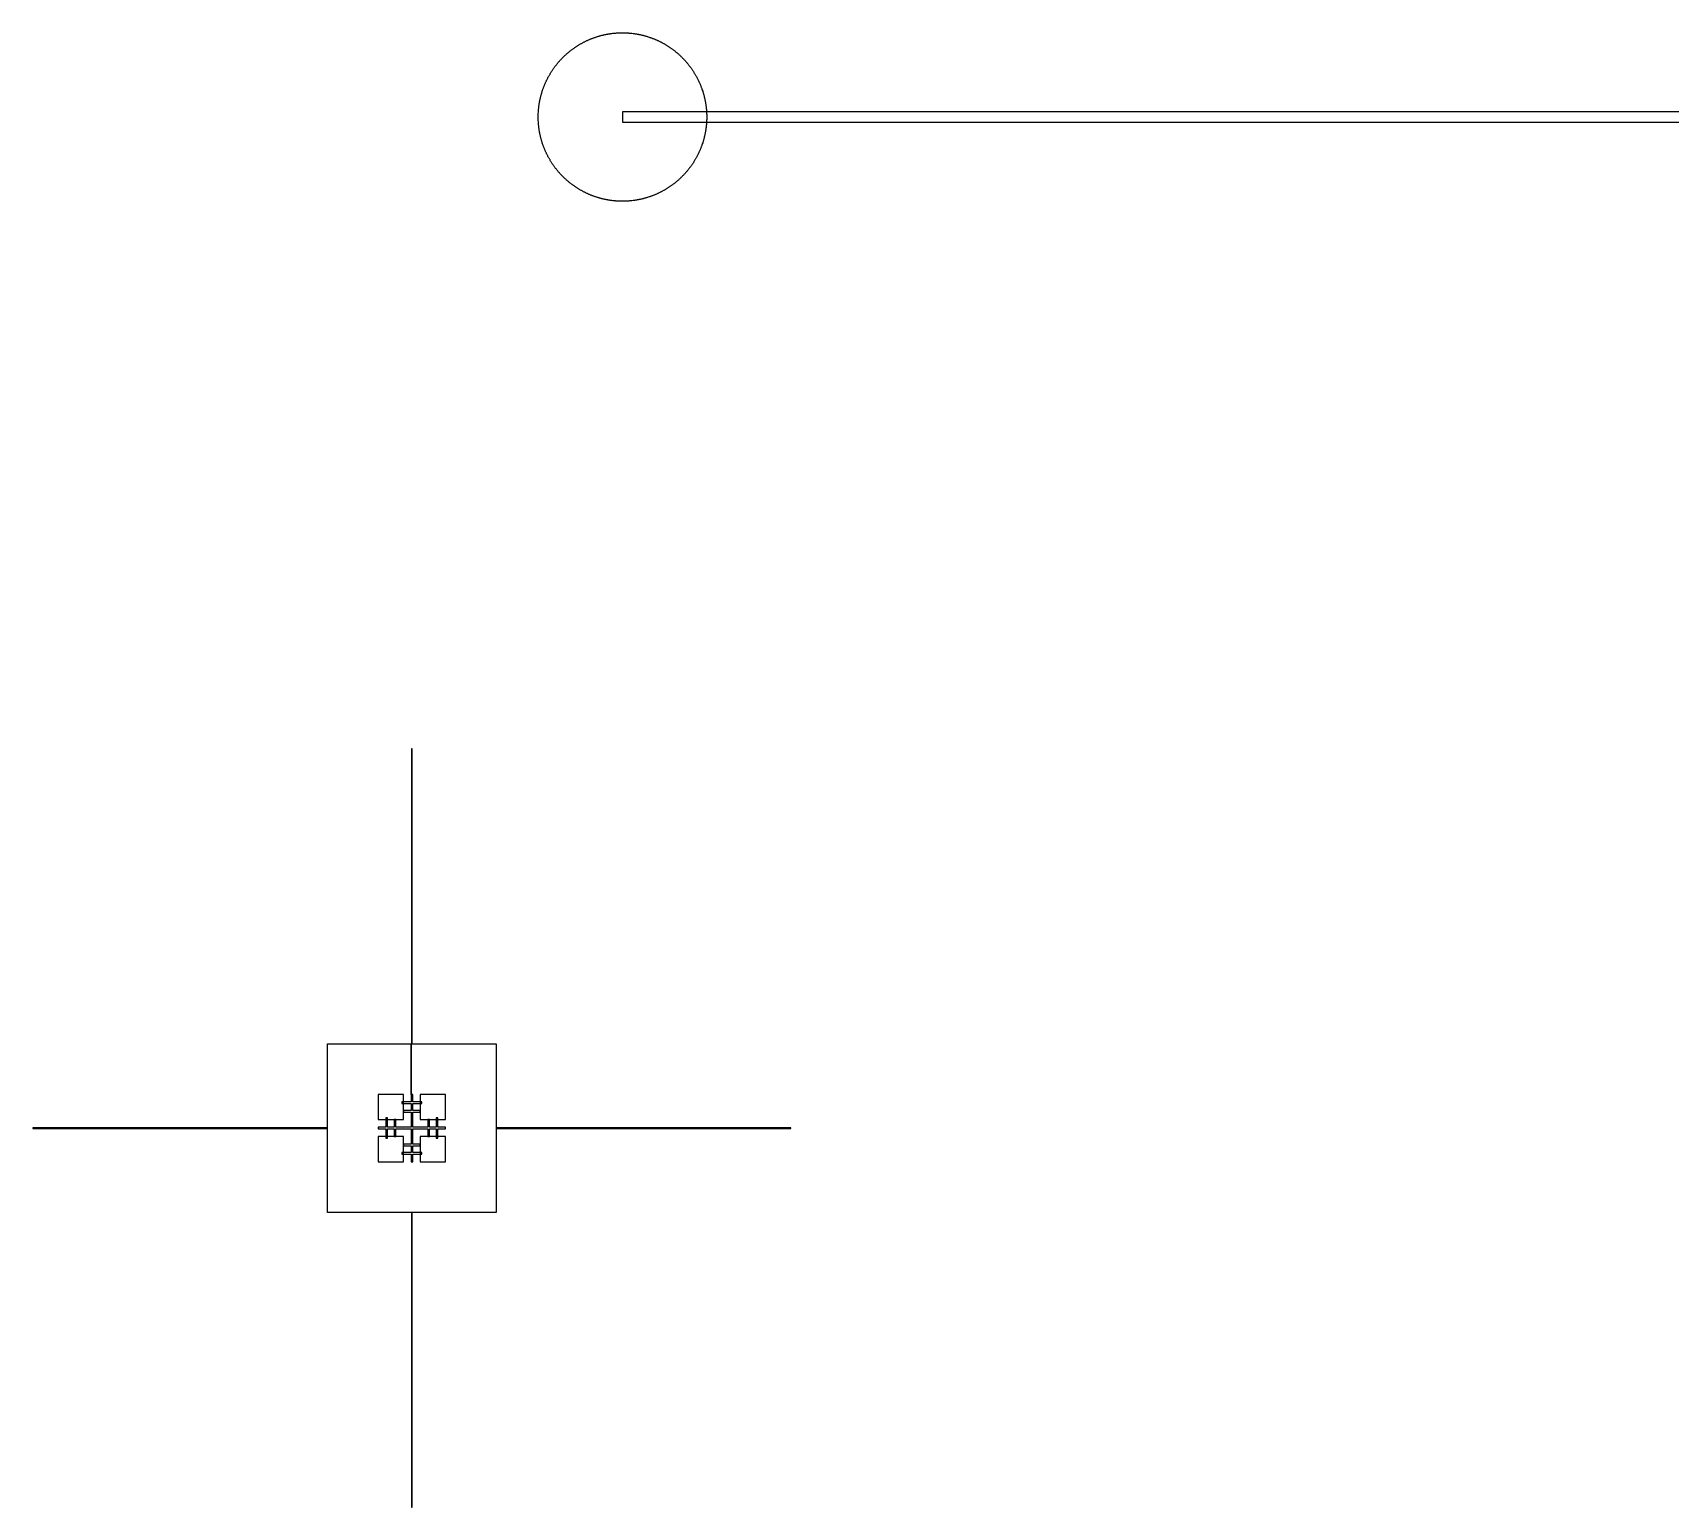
# Model space of a CAD drawing. Extents: x -44500 to 44500, y -47000 to 47000.
# Drawn here: x -44500 to -25062, y -4500 to 13000 of the extents above; entities that cross this region are included whole.
import ezdxf

# ---------------------------------------------------------------- set-up
doc = ezdxf.new("R2010")
doc.units = 0
doc.layers.add('Metal1', color=160, linetype='CONTINUOUS')
doc.layers.add('Poly', color=20, linetype='CONTINUOUS')

msp = doc.modelspace()

# ---------------------------------------------------------------- linework, layer by layer
at = {"layer": 'Metal1'}
for points in [[(-36500.1, 11985.9), (-36500.4, 11971.8), (-36500.9, 11957.7), (-36501.6, 11943.65), (-36502.05, 11936.6), (-36502.5, 11929.6), (-36503, 11922.6), (-36503.6, 11915.55), (-36504.2, 11908.55), (-36504.9, 11901.5), (-36505.6, 11894.5), (-36506.35, 11887.5), (-36508.05, 11873.5), (-36508.95, 11866.55), (-36509.95, 11859.55), (-36510.95, 11852.6), (-36512, 11845.65), (-36513.1, 11838.7), (-36514.3, 11831.7), (-36515.5, 11824.8), (-36516.75, 11817.85), (-36518.05, 11810.95), (-36519.4, 11804), (-36520.8, 11797.15), (-36522.25, 11790.25), (-36523.75, 11783.4), (-36525.3, 11776.5), (-36526.9, 11769.65), (-36528.55, 11762.8), (-36530.25, 11755.95), (-36532, 11749.1), (-36533.8, 11742.3), (-36535.65, 11735.5), (-36537.5, 11728.75), (-36539.45, 11721.95), (-36541.45, 11715.15), (-36543.45, 11708.45), (-36545.55, 11701.7), (-36547.65, 11695), (-36552.05, 11681.6), (-36554.35, 11674.9), (-36556.65, 11668.25), (-36559, 11661.65), (-36561.4, 11655), (-36563.85, 11648.4), (-36566.35, 11641.85), (-36568.9, 11635.25), (-36571.5, 11628.7), (-36574.1, 11622.25), (-36576.8, 11615.7), (-36579.55, 11609.15), (-36582.3, 11602.75), (-36585.15, 11596.25), (-36588, 11589.85), (-36590.9, 11583.45), (-36593.85, 11577.05), (-36596.85, 11570.7), (-36599.9, 11564.35), (-36603, 11558), (-36606.15, 11551.65), (-36609.35, 11545.35), (-36612.55, 11539.1), (-36615.8, 11532.9), (-36619.1, 11526.7), (-36622.5, 11520.45), (-36625.85, 11514.35), (-36629.3, 11508.2), (-36632.8, 11502.05), (-36636.35, 11495.95), (-36639.9, 11489.9), (-36643.55, 11483.8), (-36647.15, 11477.85), (-36650.85, 11471.85), (-36654.65, 11465.8), (-36658.4, 11459.9), (-36662.25, 11453.95), (-36666.1, 11448.1), (-36670, 11442.25), (-36673.95, 11436.45), (-36677.95, 11430.6), (-36682, 11424.8), (-36686.05, 11419.1), (-36690.15, 11413.4), (-36694.3, 11407.7), (-36698.5, 11402.05), (-36702.75, 11396.4), (-36707, 11390.8), (-36711.3, 11385.25), (-36715.65, 11379.7), (-36720.05, 11374.2), (-36724.5, 11368.7), (-36728.95, 11363.25), (-36733.45, 11357.85), (-36738, 11352.45), (-36742.6, 11347.05), (-36747.2, 11341.8), (-36751.85, 11336.5), (-36756.55, 11331.25), (-36761.3, 11326), (-36766.05, 11320.8), (-36770.8, 11315.7), (-36775.7, 11310.55), (-36780.55, 11305.5), (-36785.45, 11300.45), (-36790.4, 11295.4), (-36795.4, 11290.4), (-36800.45, 11285.45), (-36805.5, 11280.55), (-36810.55, 11275.7), (-36815.7, 11270.8), (-36820.8, 11266.05), (-36826, 11261.3), (-36831.25, 11256.55), (-36836.5, 11251.85), (-36841.8, 11247.2), (-36847.05, 11242.6), (-36852.45, 11238), (-36857.85, 11233.45), (-36863.25, 11228.95), (-36868.7, 11224.5), (-36874.2, 11220.05), (-36879.7, 11215.65), (-36885.25, 11211.3), (-36890.8, 11207), (-36896.4, 11202.75), (-36902.05, 11198.5), (-36907.7, 11194.3), (-36913.4, 11190.15), (-36919.1, 11186.05), (-36924.8, 11182), (-36930.6, 11177.95), (-36936.45, 11173.95), (-36942.25, 11170), (-36948.1, 11166.1), (-36953.95, 11162.25), (-36959.9, 11158.4), (-36965.8, 11154.65), (-36971.85, 11150.85), (-36977.85, 11147.15), (-36983.8, 11143.55), (-36989.9, 11139.9), (-36995.95, 11136.35), (-37002.05, 11132.8), (-37008.2, 11129.3), (-37014.35, 11125.85), (-37020.45, 11122.5), (-37026.7, 11119.1), (-37032.9, 11115.8), (-37039.1, 11112.55), (-37045.35, 11109.35), (-37051.65, 11106.15), (-37058, 11103), (-37064.35, 11099.9), (-37070.7, 11096.85), (-37077.05, 11093.85), (-37083.45, 11090.9), (-37089.85, 11088), (-37096.25, 11085.15), (-37102.75, 11082.3), (-37109.15, 11079.55), (-37115.7, 11076.8), (-37122.25, 11074.1), (-37128.7, 11071.5), (-37135.25, 11068.9), (-37141.85, 11066.35), (-37148.4, 11063.85), (-37155, 11061.4), (-37161.65, 11059), (-37168.25, 11056.65), (-37174.9, 11054.35), (-37181.6, 11052.05), (-37195, 11047.65), (-37201.7, 11045.55), (-37208.45, 11043.45), (-37215.15, 11041.45), (-37221.95, 11039.45), (-37228.75, 11037.5), (-37235.5, 11035.65), (-37242.3, 11033.8), (-37249.1, 11032), (-37255.95, 11030.25), (-37262.8, 11028.55), (-37269.65, 11026.9), (-37276.5, 11025.3), (-37283.4, 11023.75), (-37290.25, 11022.25), (-37297.15, 11020.8), (-37304, 11019.4), (-37310.95, 11018.05), (-37317.85, 11016.75), (-37324.8, 11015.5), (-37331.7, 11014.3), (-37338.7, 11013.1), (-37345.65, 11012), (-37352.6, 11010.95), (-37359.55, 11009.95), (-37366.55, 11008.95), (-37373.5, 11008.05), (-37387.5, 11006.35), (-37394.5, 11005.6), (-37401.5, 11004.9), (-37408.55, 11004.2), (-37415.55, 11003.6), (-37422.6, 11003), (-37429.6, 11002.5), (-37436.6, 11002.05), (-37443.65, 11001.6), (-37457.7, 11000.9), (-37471.8, 11000.4), (-37485.9, 11000.1), (-37500, 11000), (-37514.1, 11000.1), (-37528.2, 11000.4), (-37542.3, 11000.9), (-37556.35, 11001.6), (-37563.4, 11002.05), (-37570.4, 11002.5), (-37577.4, 11003), (-37584.45, 11003.6), (-37591.45, 11004.2), (-37598.5, 11004.9), (-37605.5, 11005.6), (-37612.5, 11006.35), (-37626.5, 11008.05), (-37633.45, 11008.95), (-37640.45, 11009.95), (-37647.4, 11010.95), (-37654.35, 11012), (-37661.3, 11013.1), (-37668.3, 11014.3), (-37675.2, 11015.5), (-37682.15, 11016.75), (-37689.05, 11018.05), (-37696, 11019.4), (-37702.85, 11020.8), (-37709.75, 11022.25), (-37716.6, 11023.75), (-37723.5, 11025.3), (-37730.35, 11026.9), (-37737.2, 11028.55), (-37744.05, 11030.25), (-37750.9, 11032), (-37757.7, 11033.8), (-37764.5, 11035.65), (-37771.25, 11037.5), (-37778.05, 11039.45), (-37784.85, 11041.45), (-37791.55, 11043.45), (-37798.3, 11045.55), (-37805, 11047.65), (-37818.4, 11052.05), (-37825.1, 11054.35), (-37831.75, 11056.65), (-37838.35, 11059), (-37845, 11061.4), (-37851.6, 11063.85), (-37858.15, 11066.35), (-37864.75, 11068.9), (-37871.3, 11071.5), (-37877.75, 11074.1), (-37884.3, 11076.8), (-37890.85, 11079.55), (-37897.25, 11082.3), (-37903.75, 11085.15), (-37910.15, 11088), (-37916.55, 11090.9), (-37922.95, 11093.85), (-37929.3, 11096.85), (-37935.65, 11099.9), (-37942, 11103), (-37948.35, 11106.15), (-37954.65, 11109.35), (-37960.9, 11112.55), (-37967.1, 11115.8), (-37973.3, 11119.1), (-37979.55, 11122.5), (-37985.65, 11125.85), (-37991.8, 11129.3), (-37997.95, 11132.8), (-38004.05, 11136.35), (-38010.1, 11139.9), (-38016.2, 11143.55), (-38022.15, 11147.15), (-38028.15, 11150.85), (-38034.2, 11154.65), (-38040.1, 11158.4), (-38046.05, 11162.25), (-38051.9, 11166.1), (-38057.75, 11170), (-38063.55, 11173.95), (-38069.4, 11177.95), (-38075.2, 11182), (-38080.9, 11186.05), (-38086.6, 11190.15), (-38092.3, 11194.3), (-38097.95, 11198.5), (-38103.6, 11202.75), (-38109.2, 11207), (-38114.75, 11211.3), (-38120.3, 11215.65), (-38125.8, 11220.05), (-38131.3, 11224.5), (-38136.75, 11228.95), (-38142.15, 11233.45), (-38147.55, 11238), (-38152.95, 11242.6), (-38158.2, 11247.2), (-38163.5, 11251.85), (-38168.75, 11256.55), (-38174, 11261.3), (-38179.2, 11266.05), (-38184.3, 11270.8), (-38189.45, 11275.7), (-38194.5, 11280.55), (-38199.55, 11285.45), (-38204.6, 11290.4), (-38209.6, 11295.4), (-38214.55, 11300.45), (-38219.45, 11305.5), (-38224.3, 11310.55), (-38229.2, 11315.7), (-38233.95, 11320.8), (-38238.7, 11326), (-38243.45, 11331.25), (-38248.15, 11336.5), (-38252.8, 11341.8), (-38257.4, 11347.05), (-38262, 11352.45), (-38266.55, 11357.85), (-38271.05, 11363.25), (-38275.5, 11368.7), (-38279.95, 11374.2), (-38284.35, 11379.7), (-38288.7, 11385.25), (-38293, 11390.8), (-38297.25, 11396.4), (-38301.5, 11402.05), (-38305.7, 11407.7), (-38309.85, 11413.4), (-38313.95, 11419.1), (-38318, 11424.8), (-38322.05, 11430.6), (-38326.05, 11436.45), (-38330, 11442.25), (-38333.9, 11448.1), (-38337.75, 11453.95), (-38341.6, 11459.9), (-38345.35, 11465.8), (-38349.15, 11471.85), (-38352.85, 11477.85), (-38356.45, 11483.8), (-38360.1, 11489.9), (-38363.65, 11495.95), (-38367.2, 11502.05), (-38370.7, 11508.2), (-38374.15, 11514.35), (-38377.5, 11520.45), (-38380.9, 11526.7), (-38384.2, 11532.9), (-38387.45, 11539.1), (-38390.65, 11545.35), (-38393.85, 11551.65), (-38397, 11558), (-38400.1, 11564.35), (-38403.15, 11570.7), (-38406.15, 11577.05), (-38409.1, 11583.45), (-38412, 11589.85), (-38414.85, 11596.25), (-38417.7, 11602.75), (-38420.45, 11609.15), (-38423.2, 11615.7), (-38425.9, 11622.25), (-38428.5, 11628.7), (-38431.1, 11635.25), (-38433.65, 11641.85), (-38436.15, 11648.4), (-38438.6, 11655), (-38441, 11661.65), (-38443.35, 11668.25), (-38445.65, 11674.9), (-38447.95, 11681.6), (-38452.35, 11695), (-38454.45, 11701.7), (-38456.55, 11708.45), (-38458.55, 11715.15), (-38460.55, 11721.95), (-38462.5, 11728.75), (-38464.35, 11735.5), (-38466.2, 11742.3), (-38468, 11749.1), (-38469.75, 11755.95), (-38471.45, 11762.8), (-38473.1, 11769.65), (-38474.7, 11776.5), (-38476.25, 11783.4), (-38477.75, 11790.25), (-38479.2, 11797.15), (-38480.6, 11804), (-38481.95, 11810.95), (-38483.25, 11817.85), (-38484.5, 11824.8), (-38485.7, 11831.7), (-38486.9, 11838.7), (-38488, 11845.65), (-38489.05, 11852.6), (-38490.05, 11859.55), (-38491.05, 11866.55), (-38491.95, 11873.5), (-38493.65, 11887.5), (-38494.4, 11894.5), (-38495.1, 11901.5), (-38495.8, 11908.55), (-38496.4, 11915.55), (-38497, 11922.6), (-38497.5, 11929.6), (-38497.95, 11936.6), (-38498.4, 11943.65), (-38499.1, 11957.7), (-38499.6, 11971.8), (-38499.9, 11985.9), (-38500, 12000), (-38499.9, 12014.1), (-38499.6, 12028.2), (-38499.1, 12042.3), (-38498.4, 12056.35), (-38497.95, 12063.4), (-38497.5, 12070.4), (-38497, 12077.4), (-38496.4, 12084.45), (-38495.8, 12091.45), (-38495.1, 12098.5), (-38494.4, 12105.5), (-38493.65, 12112.5), (-38491.95, 12126.5), (-38491.05, 12133.45), (-38490.05, 12140.45), (-38489.05, 12147.4), (-38488, 12154.35), (-38486.9, 12161.3), (-38485.7, 12168.3), (-38484.5, 12175.2), (-38483.25, 12182.15), (-38481.95, 12189.05), (-38480.6, 12196), (-38479.2, 12202.85), (-38477.75, 12209.75), (-38476.25, 12216.6), (-38474.7, 12223.5), (-38473.1, 12230.35), (-38471.45, 12237.2), (-38469.75, 12244.05), (-38468, 12250.9), (-38466.2, 12257.7), (-38464.35, 12264.5), (-38462.5, 12271.25), (-38460.55, 12278.05), (-38458.55, 12284.85), (-38456.55, 12291.55), (-38454.45, 12298.3), (-38452.35, 12305), (-38447.95, 12318.4), (-38445.65, 12325.1), (-38443.35, 12331.75), (-38441, 12338.35), (-38438.6, 12345), (-38436.15, 12351.6), (-38433.65, 12358.15), (-38431.1, 12364.75), (-38428.5, 12371.3), (-38425.9, 12377.75), (-38423.2, 12384.3), (-38420.45, 12390.85), (-38417.7, 12397.25), (-38414.85, 12403.75), (-38412, 12410.15), (-38409.1, 12416.55), (-38406.15, 12422.95), (-38403.15, 12429.3), (-38400.1, 12435.65), (-38397, 12442), (-38393.85, 12448.35), (-38390.65, 12454.65), (-38387.45, 12460.9), (-38384.2, 12467.1), (-38380.9, 12473.3), (-38377.5, 12479.55), (-38374.15, 12485.65), (-38370.7, 12491.8), (-38367.2, 12497.95), (-38363.65, 12504.05), (-38360.1, 12510.1), (-38356.45, 12516.2), (-38352.85, 12522.15), (-38349.15, 12528.15), (-38345.35, 12534.2), (-38341.6, 12540.1), (-38337.75, 12546.05), (-38333.9, 12551.9), (-38330, 12557.75), (-38326.05, 12563.55), (-38322.05, 12569.4), (-38318, 12575.2), (-38313.95, 12580.9), (-38309.85, 12586.6), (-38305.7, 12592.3), (-38301.5, 12597.95), (-38297.25, 12603.6), (-38293, 12609.2), (-38288.7, 12614.75), (-38284.35, 12620.3), (-38279.95, 12625.8), (-38275.5, 12631.3), (-38271.05, 12636.75), (-38266.55, 12642.15), (-38262, 12647.55), (-38257.4, 12652.95), (-38252.8, 12658.2), (-38248.15, 12663.5), (-38243.45, 12668.75), (-38238.7, 12674), (-38233.95, 12679.2), (-38229.2, 12684.3), (-38224.3, 12689.45), (-38219.45, 12694.5), (-38214.55, 12699.55), (-38209.6, 12704.6), (-38204.6, 12709.6), (-38199.55, 12714.55), (-38194.5, 12719.45), (-38189.45, 12724.3), (-38184.3, 12729.2), (-38179.2, 12733.95), (-38174, 12738.7), (-38168.75, 12743.45), (-38163.5, 12748.15), (-38158.2, 12752.8), (-38152.95, 12757.4), (-38147.55, 12762), (-38142.15, 12766.55), (-38136.75, 12771.05), (-38131.3, 12775.5), (-38125.8, 12779.95), (-38120.3, 12784.35), (-38114.75, 12788.7), (-38109.2, 12793), (-38103.6, 12797.25), (-38097.95, 12801.5), (-38092.3, 12805.7), (-38086.6, 12809.85), (-38080.9, 12813.95), (-38075.2, 12818), (-38069.4, 12822.05), (-38063.55, 12826.05), (-38057.75, 12830), (-38051.9, 12833.9), (-38046.05, 12837.75), (-38040.1, 12841.6), (-38034.2, 12845.35), (-38028.15, 12849.15), (-38022.15, 12852.85), (-38016.2, 12856.45), (-38010.1, 12860.1), (-38004.05, 12863.65), (-37997.95, 12867.2), (-37991.8, 12870.7), (-37985.65, 12874.15), (-37979.55, 12877.5), (-37973.3, 12880.9), (-37967.1, 12884.2), (-37960.9, 12887.45), (-37954.65, 12890.65), (-37948.35, 12893.85), (-37942, 12897), (-37935.65, 12900.1), (-37929.3, 12903.15), (-37922.95, 12906.15), (-37916.55, 12909.1), (-37910.15, 12912), (-37903.75, 12914.85), (-37897.25, 12917.7), (-37890.85, 12920.45), (-37884.3, 12923.2), (-37877.75, 12925.9), (-37871.3, 12928.5), (-37864.75, 12931.1), (-37858.15, 12933.65), (-37851.6, 12936.15), (-37845, 12938.6), (-37838.35, 12941), (-37831.75, 12943.35), (-37825.1, 12945.65), (-37818.4, 12947.95), (-37805, 12952.35), (-37798.3, 12954.45), (-37791.55, 12956.55), (-37784.85, 12958.55), (-37778.05, 12960.55), (-37771.25, 12962.5), (-37764.5, 12964.35), (-37757.7, 12966.2), (-37750.9, 12968), (-37744.05, 12969.75), (-37737.2, 12971.45), (-37730.35, 12973.1), (-37723.5, 12974.7), (-37716.6, 12976.25), (-37709.75, 12977.75), (-37702.85, 12979.2), (-37696, 12980.6), (-37689.05, 12981.95), (-37682.15, 12983.25), (-37675.2, 12984.5), (-37668.3, 12985.7), (-37661.3, 12986.9), (-37654.35, 12988), (-37647.4, 12989.05), (-37640.45, 12990.05), (-37633.45, 12991.05), (-37626.5, 12991.95), (-37612.5, 12993.65), (-37605.5, 12994.4), (-37598.5, 12995.1), (-37591.45, 12995.8), (-37584.45, 12996.4), (-37577.4, 12997), (-37570.4, 12997.5), (-37563.4, 12997.95), (-37556.35, 12998.4), (-37542.3, 12999.1), (-37528.2, 12999.6), (-37514.1, 12999.9), (-37500, 13000), (-37485.9, 12999.9), (-37471.8, 12999.6), (-37457.7, 12999.1), (-37443.65, 12998.4), (-37436.6, 12997.95), (-37429.6, 12997.5), (-37422.6, 12997), (-37415.55, 12996.4), (-37408.55, 12995.8), (-37401.5, 12995.1), (-37394.5, 12994.4), (-37387.5, 12993.65), (-37373.5, 12991.95), (-37366.55, 12991.05), (-37359.55, 12990.05), (-37352.6, 12989.05), (-37345.65, 12988), (-37338.7, 12986.9), (-37331.7, 12985.7), (-37324.8, 12984.5), (-37317.85, 12983.25), (-37310.95, 12981.95), (-37304, 12980.6), (-37297.15, 12979.2), (-37290.25, 12977.75), (-37283.4, 12976.25), (-37276.5, 12974.7), (-37269.65, 12973.1), (-37262.8, 12971.45), (-37255.95, 12969.75), (-37249.1, 12968), (-37242.3, 12966.2), (-37235.5, 12964.35), (-37228.75, 12962.5), (-37221.95, 12960.55), (-37215.15, 12958.55), (-37208.45, 12956.55), (-37201.7, 12954.45), (-37195, 12952.35), (-37181.6, 12947.95), (-37174.9, 12945.65), (-37168.25, 12943.35), (-37161.65, 12941), (-37155, 12938.6), (-37148.4, 12936.15), (-37141.85, 12933.65), (-37135.25, 12931.1), (-37128.7, 12928.5), (-37122.25, 12925.9), (-37115.7, 12923.2), (-37109.15, 12920.45), (-37102.75, 12917.7), (-37096.25, 12914.85), (-37089.85, 12912), (-37083.45, 12909.1), (-37077.05, 12906.15), (-37070.7, 12903.15), (-37064.35, 12900.1), (-37058, 12897), (-37051.65, 12893.85), (-37045.35, 12890.65), (-37039.1, 12887.45), (-37032.9, 12884.2), (-37026.7, 12880.9), (-37020.45, 12877.5), (-37014.35, 12874.15), (-37008.2, 12870.7), (-37002.05, 12867.2), (-36995.95, 12863.65), (-36989.9, 12860.1), (-36983.8, 12856.45), (-36977.85, 12852.85), (-36971.85, 12849.15), (-36965.8, 12845.35), (-36959.9, 12841.6), (-36953.95, 12837.75), (-36948.1, 12833.9), (-36942.25, 12830), (-36936.45, 12826.05), (-36930.6, 12822.05), (-36924.8, 12818), (-36919.1, 12813.95), (-36913.4, 12809.85), (-36907.7, 12805.7), (-36902.05, 12801.5), (-36896.4, 12797.25), (-36890.8, 12793), (-36885.25, 12788.7), (-36879.7, 12784.35), (-36874.2, 12779.95), (-36868.7, 12775.5), (-36863.25, 12771.05), (-36857.85, 12766.55), (-36852.45, 12762), (-36847.05, 12757.4), (-36841.8, 12752.8), (-36836.5, 12748.15), (-36831.25, 12743.45), (-36826, 12738.7), (-36820.8, 12733.95), (-36815.7, 12729.2), (-36810.55, 12724.3), (-36805.5, 12719.45), (-36800.45, 12714.55), (-36795.4, 12709.6), (-36790.4, 12704.6), (-36785.45, 12699.55), (-36780.55, 12694.5), (-36775.7, 12689.45), (-36770.8, 12684.3), (-36766.05, 12679.2), (-36761.3, 12674), (-36756.55, 12668.75), (-36751.85, 12663.5), (-36747.2, 12658.2), (-36742.6, 12652.95), (-36738, 12647.55), (-36733.45, 12642.15), (-36728.95, 12636.75), (-36724.5, 12631.3), (-36720.05, 12625.8), (-36715.65, 12620.3), (-36711.3, 12614.75), (-36707, 12609.2), (-36702.75, 12603.6), (-36698.5, 12597.95), (-36694.3, 12592.3), (-36690.15, 12586.6), (-36686.05, 12580.9), (-36682, 12575.2), (-36677.95, 12569.4), (-36673.95, 12563.55), (-36670, 12557.75), (-36666.1, 12551.9), (-36662.25, 12546.05), (-36658.4, 12540.1), (-36654.65, 12534.2), (-36650.85, 12528.15), (-36647.15, 12522.15), (-36643.55, 12516.2), (-36639.9, 12510.1), (-36636.35, 12504.05), (-36632.8, 12497.95), (-36629.3, 12491.8), (-36625.85, 12485.65), (-36622.5, 12479.55), (-36619.1, 12473.3), (-36615.8, 12467.1), (-36612.55, 12460.9), (-36609.35, 12454.65), (-36606.15, 12448.35), (-36603, 12442), (-36599.9, 12435.65), (-36596.85, 12429.3), (-36593.85, 12422.95), (-36590.9, 12416.55), (-36588, 12410.15), (-36585.15, 12403.75), (-36582.3, 12397.25), (-36579.55, 12390.85), (-36576.8, 12384.3), (-36574.1, 12377.75), (-36571.5, 12371.3), (-36568.9, 12364.75), (-36566.35, 12358.15), (-36563.85, 12351.6), (-36561.4, 12345), (-36559, 12338.35), (-36556.65, 12331.75), (-36554.35, 12325.1), (-36552.05, 12318.4), (-36547.65, 12305), (-36545.55, 12298.3), (-36543.45, 12291.55), (-36541.45, 12284.85), (-36539.45, 12278.05), (-36537.5, 12271.25), (-36535.65, 12264.5), (-36533.8, 12257.7), (-36532, 12250.9), (-36530.25, 12244.05), (-36528.55, 12237.2), (-36526.9, 12230.35), (-36525.3, 12223.5), (-36523.75, 12216.6), (-36522.25, 12209.75), (-36520.8, 12202.85), (-36519.4, 12196), (-36518.05, 12189.05), (-36516.75, 12182.15), (-36515.5, 12175.2), (-36514.3, 12168.3), (-36513.1, 12161.3), (-36512, 12154.35), (-36510.95, 12147.4), (-36509.95, 12140.45), (-36508.95, 12133.45), (-36508.05, 12126.5), (-36506.35, 12112.5), (-36505.6, 12105.5), (-36504.9, 12098.5), (-36504.2, 12091.45), (-36503.6, 12084.45), (-36503, 12077.4), (-36502.5, 12070.4), (-36502.05, 12063.4), (-36501.6, 12056.35), (-36500.9, 12042.3), (-36500.4, 12028.2), (-36500.1, 12014.1), (-36500, 12000)], [(-14130, 12062.5), (-37500, 12062.5), (-37500, 11937.5), (-14130, 11937.5)], [(-40010, 400), (-40010, 1000), (-39000, 1000), (-39000, -1000), (-41000, -1000), (-41000, 1000), (-40010, 1000), (-40010, 310), (-40120, 310), (-40120, 290), (-40010, 290), (-40010, 210), (-40100, 210), (-40100, 190), (-40010, 190), (-40010, 10), (-40190, 10), (-40190, 100), (-40210, 100), (-40210, 10), (-40290, 10), (-40290, 120), (-40310, 120), (-40310, 10), (-40400, 10), (-40400, -10), (-40310, -10), (-40310, -120), (-40290, -120), (-40290, -10), (-40210, -10), (-40210, -100), (-40190, -100), (-40190, -10), (-40010, -10), (-40010, -190), (-40100, -190), (-40100, -210), (-40010, -210), (-40010, -290), (-40120, -290), (-40120, -310), (-40010, -310), (-40010, -400), (-39990, -400), (-39990, -310), (-39880, -310), (-39880, -290), (-39990, -290), (-39990, -210), (-39900, -210), (-39900, -190), (-39990, -190), (-39990, -10), (-39810, -10), (-39810, -100), (-39790, -100), (-39790, -10), (-39710, -10), (-39710, -120), (-39690, -120), (-39690, -10), (-39600, -10), (-39600, 10), (-39690, 10), (-39690, 120), (-39710, 120), (-39710, 10), (-39790, 10), (-39790, 100), (-39810, 100), (-39810, 10), (-39990, 10), (-39990, 190), (-39900, 190), (-39900, 210), (-39990, 210), (-39990, 290), (-39880, 290), (-39880, 310), (-39990, 310), (-39990, 400)], [(-40010, 400), (-40010, 1000), (-39000, 1000), (-39000, -1000), (-41000, -1000), (-41000, 1000), (-40010, 1000), (-40010, 310), (-40120, 310), (-40120, 290), (-40010, 290), (-40010, 210), (-40100, 210), (-40100, 190), (-40010, 190), (-40010, 10), (-40190, 10), (-40190, 100), (-40210, 100), (-40210, 10), (-40290, 10), (-40290, 120), (-40310, 120), (-40310, 10), (-40400, 10), (-40400, -10), (-40310, -10), (-40310, -120), (-40290, -120), (-40290, -10), (-40210, -10), (-40210, -100), (-40190, -100), (-40190, -10), (-40010, -10), (-40010, -190), (-40100, -190), (-40100, -210), (-40010, -210), (-40010, -290), (-40120, -290), (-40120, -310), (-40010, -310), (-40010, -400), (-39990, -400), (-39990, -310), (-39880, -310), (-39880, -290), (-39990, -290), (-39990, -210), (-39900, -210), (-39900, -190), (-39990, -190), (-39990, -10), (-39810, -10), (-39810, -100), (-39790, -100), (-39790, -10), (-39710, -10), (-39710, -120), (-39690, -120), (-39690, -10), (-39600, -10), (-39600, 10), (-39690, 10), (-39690, 120), (-39710, 120), (-39710, 10), (-39790, 10), (-39790, 100), (-39810, 100), (-39810, 10), (-39990, 10), (-39990, 190), (-39900, 190), (-39900, 210), (-39990, 210), (-39990, 290), (-39880, 290), (-39880, 310), (-39990, 310), (-39990, 400)]]:
    msp.add_lwpolyline(points, close=True, dxfattribs=at)
at = {"layer": 'Poly'}
for points in [[(-40005, 1000), (-39995, 1000), (-39995, 4500), (-40005, 4500)], [(-40400, 100), (-40100, 100), (-40100, 400), (-40400, 400)], [(-39900, 100), (-39600, 100), (-39600, 400), (-39900, 400)], [(-44500, -5), (-41000, -5), (-41000, 5), (-44500, 5)], [(-44500, -5), (-41000, -5), (-41000, 5), (-44500, 5)], [(-39000, -5), (-35500, -5), (-35500, 5), (-39000, 5)], [(-40400, -400), (-40100, -400), (-40100, -100), (-40400, -100)], [(-39900, -400), (-39600, -400), (-39600, -100), (-39900, -100)], [(-40005, -4500), (-39995, -4500), (-39995, -1000), (-40005, -1000)]]:
    msp.add_lwpolyline(points, close=True, dxfattribs=at)

doc.saveas('drawing.dxf')
